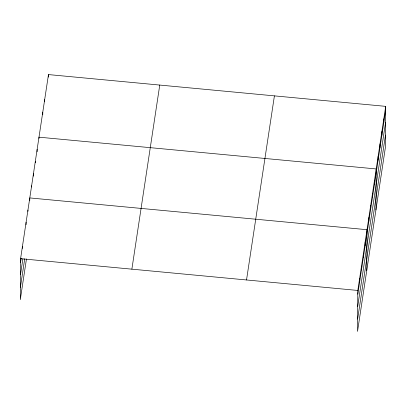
<?xml version="1.0" encoding="UTF-8"?>
<svg xmlns="http://www.w3.org/2000/svg" width="406" height="406" viewBox="0 0 406 406"><rect width="100%" height="100%" fill="white"/><g stroke="black" fill="none" stroke-linecap="round" stroke-linejoin="round"><path stroke-width="0.61" d="M385.7 106.357L357.813 290.452L357.529 331.418L385.416 147.317L385.7 106.357L48.471 74.582L20.584 258.683L20.3 299.643L26.466 258.942M22.411 248.421L22.426 246.533M26.091 224.746L26.106 222.229M27.938 211.338L27.948 210.08M29.77 200.447L29.79 197.93L367.019 229.7L366.73 270.665M31.617 187.039L31.627 185.781M33.449 176.148L33.47 173.631M35.302 162.74L35.307 161.476M37.134 151.844L37.149 149.327M38.981 138.436L38.991 137.177L376.22 168.947L375.936 209.912M42.767 114.659L42.782 112.142M44.665 101.51L44.68 99.622M48.451 77.104L48.471 74.582M359.63 282.079L359.655 278.303M361.472 269.929L361.497 266.153M363.309 257.78L363.334 253.999M365.151 245.63L365.177 241.849M368.831 221.326L368.856 217.55M370.673 209.176L370.698 205.4M372.51 197.027L372.541 193.251M374.352 184.877L374.378 181.096M378.087 160.208L378.113 156.432M379.986 147.688L380.011 143.912M381.884 135.168L381.909 131.392M383.777 122.653L383.802 118.872M20.559 262.459L21.203 258.206M20.473 274.73L22.868 258.937M20.386 287.372L24.71 258.82M131.874 269.168L159.756 85.067M246.528 279.967L274.415 95.872M357.787 294.228L385.675 110.133M357.701 306.5L385.588 122.404M357.615 319.146L385.502 135.046M20.584 258.683L357.813 290.452"/></g></svg>
